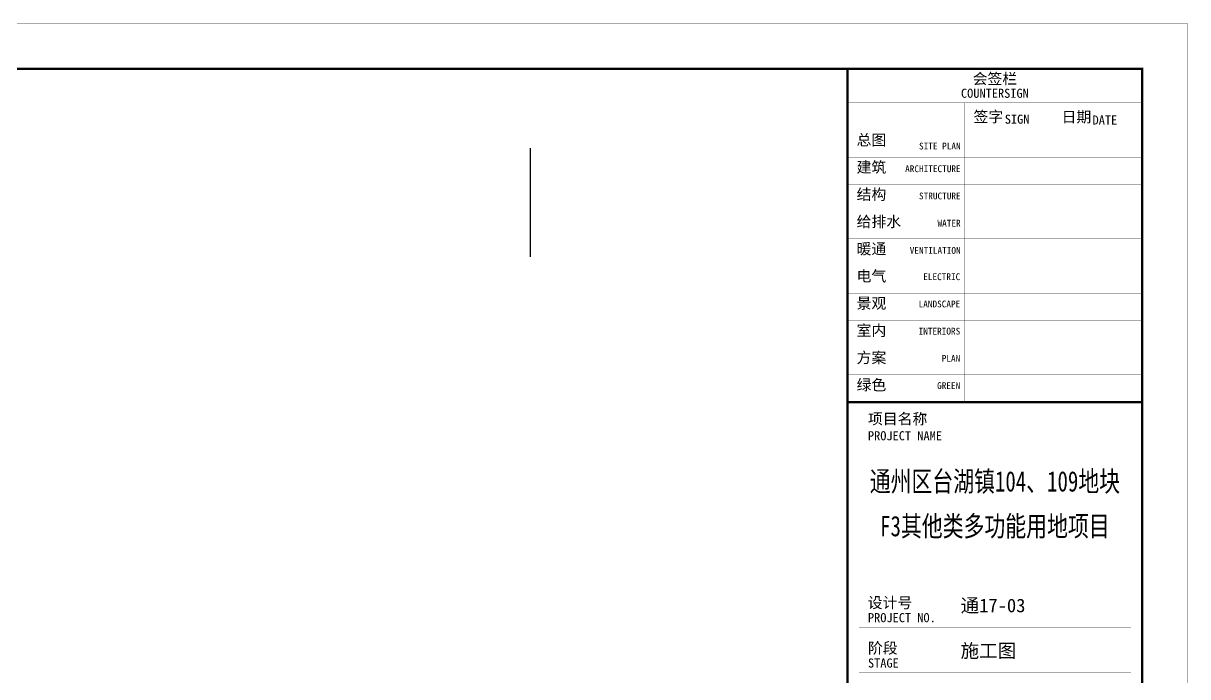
# Model space of a CAD drawing. Extents: x -777745 to 647905, y -207485 to 303235.
# Drawn here: x 495395 to 521076, y 24710 to 39117 of the extents above; entities that cross this region are included whole.
import ezdxf
from ezdxf.enums import TextEntityAlignment as Align

# ---------------------------------------------------------------- set-up
doc = ezdxf.new("R2010")
doc.units = 0
doc.header["$LTSCALE"] = 1000
doc.layers.get('0').update_dxf_attribs({"linetype": 'CONTINUOUS'})
doc.layers.add('00-防烟分区', color=4, linetype='CONTINUOUS')
doc.layers.add('X-104 13#平面$0$A-I_卫-洁具', color=241, linetype='CONTINUOUS')
doc.styles.add('图签信息$0$华文细黑', font='STXIHEI.TTF', dxfattribs={"height": 10})

# ---------------------------------------------------------------- blocks, each defined once
blk = doc.blocks.new('图签信息')
at = {"const_width": 0.5}
for points in [[(-65.00000000000728, 574.0000000000006), (-65, 500.5000000000006), (0, 500.5000000000006), (0, 574.0000000000006)], [(-65, 4.547473508864641e-13), (0, 4.547473508864641e-13), (0, 500.5000000000006), (-65, 500.5000000000006)]]:
    blk.add_lwpolyline(points, close=True, dxfattribs=at)
at = {"const_width": 0.05}
for points in [[(-65, 566.5000000000003), (0, 566.5000000000003)], [(-39.14477304462343, 566.5000000000003), (-39.14477304462343, 500.5000000000006)], [(-19.10067170055845, 566.5000000000003), (-19.10067170055845, 500.5000000000006)], [(-65, 560.5000000000006), (0, 560.5000000000006)], [(-65, 554.5000000000008), (0, 554.5000000000008)], [(-65, 548.5000000000003), (0, 548.5000000000003)], [(-65, 542.5000000000006), (0, 542.5000000000006)], [(-65, 536.5000000000008), (0, 536.5000000000008)], [(-65, 530.5000000000006), (0, 530.5000000000006)], [(-65, 524.5000000000006), (0, 524.5000000000006)], [(-65, 518.5000000000006), (0, 518.5000000000006)], [(-65, 512.5000000000006), (0, 512.5000000000006)], [(-65, 512.5000000000006), (0, 512.5000000000006)], [(-65, 506.5000000000006), (0, 506.5000000000006)], [(-65, 500.5000000000006), (0, 500.5000000000006)], [(-62.5, 450.8651490923698), (-2.5, 450.8651490923698)], [(-62.5, 440.8651490923698), (-2.5, 440.8651490923698)]]:
    blk.add_lwpolyline(points, dxfattribs=at)
at = {"style": '图签信息$0$华文细黑'}
for s, height, p in [('会签栏', 2.4, (-32.50000000000728, 573.0000000000006)), ('COUNTERSIGN', 2, (-32.50000000000728, 569.5977370786464))]:
    blk.add_text(s, height=height, dxfattribs=at).set_placement(p, align=Align.TOP_CENTER)
for s, height, p in [('签字', 2.4, (-37.22245963978639, 564.6340591497816)), ('SIGN', 2, (-30.32005426888645, 563.8845074550449)), ('日期', 2.4, (-17.79201240961265, 564.5784462411508)), ('DATE', 2, (-10.95922043231985, 563.6957848773148)), ('总图', 2.4, (-63, 559.5000000000006)), ('建筑', 2.4, (-63, 553.5000000000003)), ('结构', 2.4, (-63, 547.5000000000006)), ('给排水', 2.4, (-63, 541.5000000000008)), ('暖通', 2.4, (-63, 535.5000000000003)), ('电气', 2.4, (-63, 529.5000000000006)), ('景观', 2.4, (-63, 523.5000000000008)), ('室内', 2.4, (-63, 517.5000000000006)), ('方案', 2.4, (-63, 511.5000000000006)), ('绿色', 2.4, (-63, 505.5000000000008)), ('项目名称', 2.4, (-60.49999999999272, 498.0033267597997)), ('PROJECT NAME', 2, (-60.49999999999272, 494.0786817350859)), ('设计号', 2.4, (-60.54465229523339, 457.4789648001812)), ('PROJECT NO.', 2, (-60.49999999999272, 453.9654860205397)), ('阶段', 2.4, (-60.49999999999272, 447.4691970374248)), ('STAGE', 2, (-60.49999999999272, 443.9654860205399))]:
    blk.add_text(s, height=height, dxfattribs=at).set_placement(p, align=Align.TOP_LEFT)
for s, p in [('SITE PLAN', (-40.05562734564592, 557.6984817677663)), ('ARCHITECTURE', (-40.05562734564592, 552.6984817677661)), ('STRUCTURE', (-40.05562734564592, 546.6984817677663)), ('WATER', (-40.05562734564592, 540.6984817677666)), ('VENTILATION', (-40.05562734564592, 534.6984817677661)), ('ELECTRIC', (-40.14477304462343, 528.8864235618497)), ('LANDSCAPE', (-40.14477304462343, 522.8864235618499)), ('INTERIORS', (-40.14477304462343, 516.8864235618502)), ('PLAN', (-40.14477304462343, 510.8864235618497)), ('GREEN', (-40.14477304462343, 504.8864235618498))]:
    blk.add_text(s, height=1.5, dxfattribs=at).set_placement(p, align=Align.TOP_RIGHT)
at = {"color": 4, "style": '图签信息$0$华文细黑', "width": 0.75}
for s, p in [('通州区台湖镇104、109地块', (-32.5, 480.7776606936523)), ('F3其他类多功能用地项目', (-32.5, 470.9054438621397))]:
    blk.add_text(s, height=4.5, dxfattribs=at).set_placement(p, align=Align.CENTER)
at = {"color": 4, "ltscale": 0.001, "char_height": 3, "width": 58.48948377250053, "attachment_point": 4, "style": '图签信息$0$华文细黑'}
for s, insert in [('通17-03', (-40.0624215679527, 455.5107781340307)), ('施工图', (-40.0624215679527, 445.5107781340307))]:
    blk.add_mtext(s, dxfattribs=dict(at, insert=insert))
blk = doc.blocks.new('图签-A1')
at = {"color": 2}
blk.add_blockref('图签信息', (0, 0), dxfattribs=at)
blk = doc.blocks.new('图框-A1')
for points, const_width in [([(5.684341886080801e-13, 0), (841.0000000000002, 0), (841.0000000000002, 594), (5.684341886080801e-13, 594)], 0.05), ([(765.9999999999966, 584), (25.00000000000045, 584), (25.00000000000045, 10), (766.0000000000002, 10)], 0.5)]:
    blk.add_lwpolyline(points, close=True, dxfattribs=dict(const_width=const_width))
blk = doc.blocks.new('X-104 13#平面')
at = {"layer": 'X-104 13#平面$0$A-I_卫-洁具'}
blk.add_line((58974.37168785374, 33966.93747335858), (58974.37168785374, 36366.93747335858), dxfattribs=at)
at = {"xscale": 100, "yscale": 100, "zscale": 100}
for name, p in [('图框-A1', (-10634.52120541848, -20285.23300327163)), ('图签-A1', (72465.47879458152, -19285.2330032716))]:
    blk.add_blockref(name, p, dxfattribs=at)

msp = doc.modelspace()

# ---------------------------------------------------------------- block references
at = {"layer": '00-防烟分区'}
msp.add_blockref('X-104 13#平面', (447607.6974894509, 0), dxfattribs=at)

doc.saveas('drawing.dxf')
